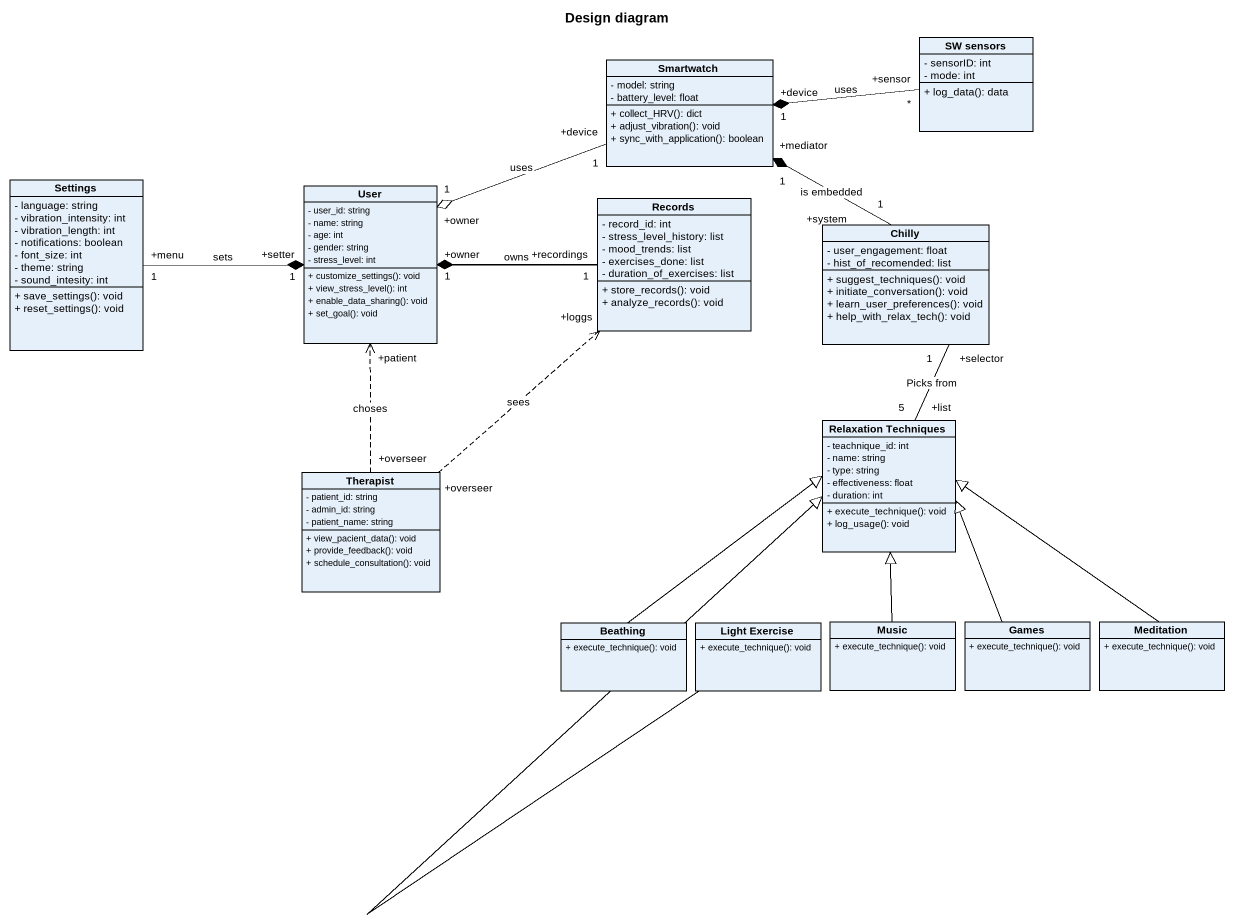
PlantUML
@startuml
title Design diagram
hide circle
hide empty members
skinparam classAttributeIconSize 0
class Smartwatch {
  - model: string
  - battery_level: float
  + collect_HRV(): dict
  + adjust_vibration(): void
  + sync_with_application(): boolean
}
class "SW sensors" as SW_sensors {
  - sensorID: int
  - mode: int
  + log_data(): data
}
class Settings {
  - language: string
  - vibration_intensity: int
  - vibration_length: int
  - notifications: boolean
  - font_size: int
  - theme: string
  - sound_intesity: int
  + save_settings(): void
  + reset_settings(): void
}
class User {
  - user_id: string
  - name: string
  - age: int
  - gender: string
  - stress_level: int
  + customize_settings(): void
  + view_stress_level(): int
  + enable_data_sharing(): void
  + set_goal(): void
}
class Records {
  - record_id: int
  - stress_level_history: list
  - mood_trends: list
  - exercises_done: list
  - duration_of_exercises: list
  + store_records(): void
  + analyze_records(): void
}
class Chilly {
  - user_engagement: float
  - hist_of_recomended: list
  + suggest_techniques(): void
  + initiate_conversation(): void
  + learn_user_preferences(): void
  + help_with_relax_tech(): void
}
class "Relaxation Techniques" as Relaxation_Techniques {
  - teachnique_id: int
  - name: string
  - type: string
  - effectiveness: float
  - duration: int
  + execute_technique(): void
  + log_usage(): void
}
class Therapist {
  - patient_id: string
  - admin_id: string
  - patient_name: string
  + view_pacient_data(): void
  + provide_feedback(): void
  + schedule_consultation(): void
}
class Beathing {
  + execute_technique(): void
}
class "Light Exercise" as Light_Exercise {
  + execute_technique(): void
}
class Music {
  + execute_technique(): void
}
class Games {
  + execute_technique(): void
}
class Meditation {
  + execute_technique(): void
}
Smartwatch "+device\n1" -left-o "+owner\n1" User : uses
SW_sensors "+sensor\n*" -left-* "+device\n1" Smartwatch : uses
Settings "+menu\n1" -right-* "+setter\n1" User : sets
User "+owner\n1" -right- "+recordings\n1" Records : owns
Records -left-* User
Chilly "+system\n1" -up-* "+mediator\n1" Smartwatch : is embedded
Relaxation_Techniques "+list\n5" -up- "+selector\n1" Chilly : Picks from
Therapist "+overseer" .up.> "+patient" User : choses
Therapist "+overseer" .up.> "+loggs" Records : sees
Beathing -up-|> Relaxation_Techniques
Light_Exercise -up-|> Relaxation_Techniques
Music -up-|> Relaxation_Techniques
Games -up-|> Relaxation_Techniques
Meditation -up-|> Relaxation_Techniques
@enduml
